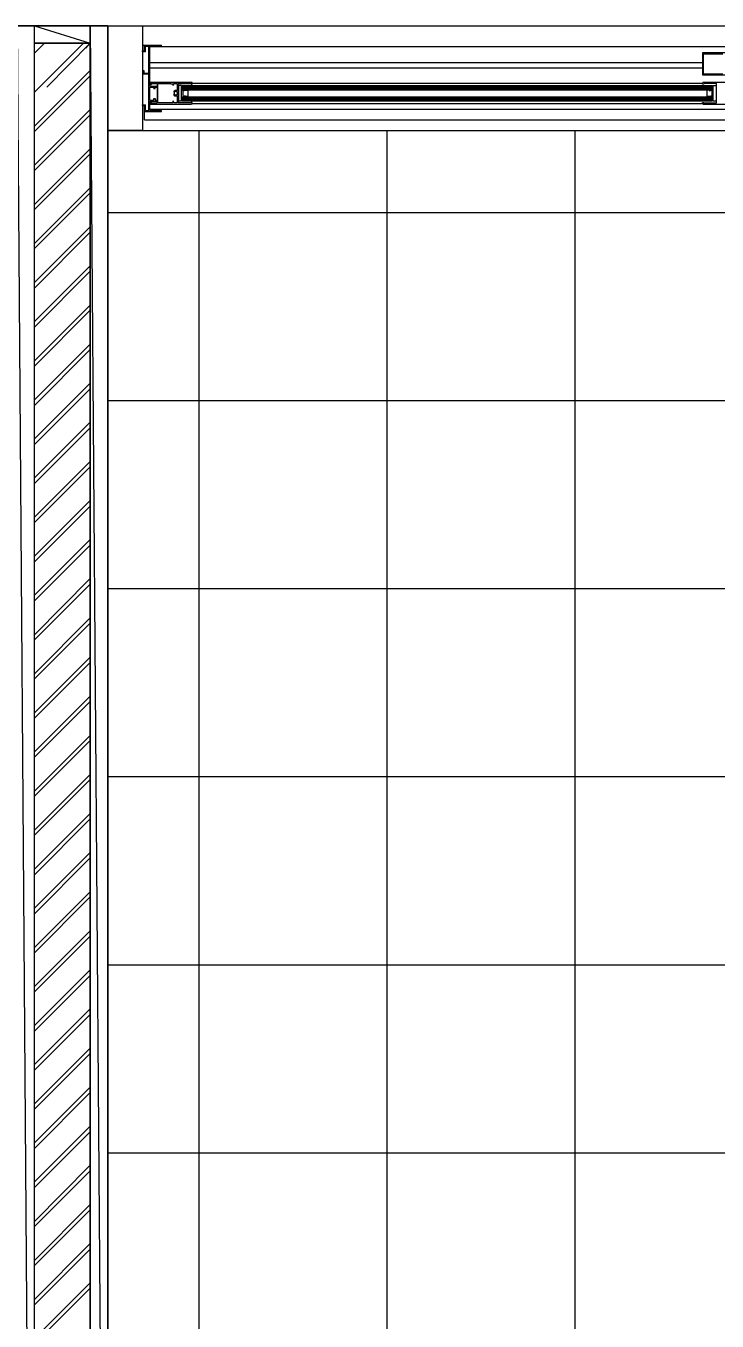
# Model space of a CAD drawing. Header units: millimetres. Extents: x 7649 to 34105, y 3983 to 25377.
# Drawn here: x 21166 to 22159, y 18928 to 20787 of the extents above; entities that cross this region are included whole.
import ezdxf

# ---------------------------------------------------------------- set-up
doc = ezdxf.new("R2010")
doc.units = ezdxf.units.MM

msp = doc.modelspace()

# ---------------------------------------------------------------- linework, layer by layer
at = {"layer": 'GEOMETRY', "color": 7}
for p, q in [((21153.79028, 20786.90139), (21178.66111, 17366.89722)), ((21153.79028, 20786.90139), (21178.66111, 17366.89722)), ((21178.66111, 20786.90139), (21153.79028, 20786.90139)), ((21178.66111, 17366.89722), (21178.66111, 20786.90139)), ((21178.66111, 20762.03056), (21178.66111, 20786.90139)), ((21178.66111, 20786.90139), (21258.56528, 20762.03056)), ((21178.66111, 20786.90139), (21258.56528, 20762.03056)), ((21258.56528, 20786.90139), (21178.66111, 20786.90139)), ((21258.56528, 20762.03056), (21258.56528, 20786.90139)), ((21258.56528, 17366.89722), (21258.56528, 20786.90139)), ((21258.56528, 20786.90139), (21283.96528, 17366.89722)), ((21258.56528, 20786.90139), (21283.96528, 17366.89722)), ((21283.96528, 20786.90139), (21258.56528, 20786.90139)), ((21283.96528, 17366.89722), (21283.96528, 20786.90139)), ((21333.70694, 20786.90139), (23003.22778, 20786.90139)), ((21258.56528, 20762.03056), (21178.66111, 20762.03056)), ((21178.66111, 20691.65139), (21249.04028, 20762.03056)), ((21178.66111, 20747.74306), (21192.94861, 20762.03056)), ((21196.12361, 20699.05972), (21258.56528, 20762.03056)), ((21252.21528, 20755.15139), (21258.56528, 20762.03056)), ((21333.70694, 20759.38472), (21336.35278, 20759.38472)), ((21333.70694, 20749.85972), (21333.70694, 20750.91806)), ((21333.70694, 20750.91806), (21336.35278, 20750.91806)), ((21337.94028, 20749.85972), (21333.70694, 20749.85972)), ((21336.35278, 20750.91806), (21336.35278, 20759.38472)), ((21336.35278, 20759.38472), (21361.22361, 20759.38472)), ((21337.94028, 20749.85972), (21337.94028, 20757.79722)), ((21337.94028, 20757.79722), (21342.70278, 20757.79722)), ((21342.70278, 20719.16806), (21342.70278, 20757.79722)), ((21344.29028, 20757.79722), (21361.22361, 20757.79722)), ((21344.29028, 20700.64722), (21344.29028, 20757.79722)), ((21344.29028, 20757.26806), (22992.64444, 20757.26806)), ((21361.22361, 20757.79722), (21361.22361, 20759.38472)), ((22197.30694, 20748.27222), (22138.04028, 20748.27222)), ((22138.04028, 20748.27222), (22138.04028, 20716.52222)), ((22139.09861, 20746.68472), (22139.09861, 20718.10972)), ((22139.09861, 20746.68472), (22167.14444, 20746.68472)), ((21344.29028, 20734.51389), (22138.04028, 20734.51389)), ((21344.29028, 20726.57639), (22138.04028, 20726.57639)), ((21178.66111, 20642.96806), (21258.56528, 20722.87222)), ((21178.66111, 20635.55972), (21258.56528, 20715.46389)), ((21334.23611, 20717.58056), (21334.23611, 20722.87222)), ((21334.23611, 20722.87222), (21335.82361, 20722.87222)), ((21342.70278, 20717.58056), (21334.23611, 20717.58056)), ((21335.82361, 20722.87222), (21335.82361, 20719.16806)), ((21335.82361, 20719.16806), (21342.70278, 20719.16806)), ((21342.70278, 20665.72222), (21342.70278, 20717.58056)), ((21345.34861, 20705.93889), (21345.34861, 20702.76389)), ((21345.34861, 20705.93889), (21404.08611, 20705.93889)), ((21404.4584, 20705.93164), (21404.35069, 20705.93889)), ((21404.56171, 20705.91054), (21404.4584, 20705.93164)), ((21404.65966, 20705.87651), (21404.56171, 20705.91054)), ((22138.04028, 20716.52222), (22197.30694, 20716.52222)), ((22139.15218, 20705.91054), (22139.05423, 20705.87651)), ((22139.09861, 20718.10972), (22167.14444, 20718.10972)), ((22139.09861, 20705.93889), (22197.83611, 20705.93889)), ((22139.25549, 20705.93164), (22139.15218, 20705.91054)), ((22139.36319, 20705.93889), (22139.25549, 20705.93164)), ((21344.29028, 20700.64722), (21354.34444, 20700.64722)), ((21344.29028, 20680.53889), (21344.29028, 20699.05972)), ((21344.29028, 20699.05972), (21350.11111, 20699.05972)), ((21345.34861, 20702.76389), (21346.40694, 20702.76389)), ((21346.40694, 20702.76389), (21346.40694, 20704.35139)), ((21346.40694, 20704.35139), (21354.87361, 20704.35139)), ((21350.11111, 20696.94306), (21350.11111, 20699.05972)), ((21350.11111, 20696.94306), (21351.69861, 20696.94306)), ((21351.69861, 20696.94306), (21351.69861, 20699.05972)), ((21351.69861, 20699.05972), (21354.34444, 20699.05972)), ((21354.34444, 20699.05972), (21354.34444, 20700.64722)), ((21354.87361, 20704.35139), (21354.87361, 20676.30556)), ((21355.93194, 20704.35139), (21374.45278, 20704.35139)), ((21355.93194, 20676.30556), (21355.93194, 20704.35139)), ((21374.45278, 20704.35139), (21374.45278, 20703.82222)), ((21374.45278, 20703.82222), (21377.09861, 20703.82222)), ((21377.09861, 20703.82222), (21377.09861, 20701.70556)), ((21377.09861, 20701.70556), (21377.62778, 20701.70556)), ((21377.62778, 20701.70556), (21379.21528, 20704.35139)), ((21378.78875, 20693.13358), (21378.49204, 20692.80095)), ((21378.49204, 20687.85599), (21378.68823, 20687.62794)), ((21378.69106, 20692.53363), (21378.68626, 20692.46051)), ((21378.68626, 20692.46051), (21378.68822, 20692.38711)), ((21378.68915, 20688.81038), (21378.68661, 20688.71201)), ((21378.68661, 20688.71201), (21378.69626, 20688.61378)), ((21378.68822, 20692.38711), (21378.697, 20692.31394)), ((21378.68823, 20687.62794), (21378.89953, 20687.41687)), ((21378.70378, 20688.90769), (21378.68915, 20688.81038)), ((21378.70258, 20692.606), (21378.69106, 20692.53363)), ((21378.69626, 20688.61378), (21378.71822, 20688.5169)), ((21378.697, 20692.31394), (21378.71266, 20692.24145)), ((21378.72075, 20692.67713), (21378.70258, 20692.606)), ((21378.7304, 20689.00274), (21378.70378, 20688.90769)), ((21378.71266, 20692.24145), (21378.73526, 20692.17015)), ((21378.71822, 20688.5169), (21378.75258, 20688.42259)), ((21378.74553, 20692.74655), (21378.72075, 20692.67713)), ((21378.7689, 20689.09431), (21378.7304, 20689.00274)), ((21378.73526, 20692.17015), (21378.76483, 20692.10051)), ((21378.77687, 20692.81376), (21378.74553, 20692.74655)), ((21378.75258, 20688.42259), (21378.79946, 20688.33205)), ((21378.76483, 20692.10051), (21378.80088, 20692.034)), ((21378.81917, 20689.18119), (21378.7689, 20689.09431)), ((21378.81469, 20692.87828), (21378.77687, 20692.81376)), ((21379.11535, 20693.42644), (21378.78875, 20693.13358)), ((21378.79946, 20688.33205), (21378.85896, 20688.24648)), ((21378.80088, 20692.034), (21378.84258, 20691.97191)), ((21378.85896, 20692.93963), (21378.81469, 20692.87828)), ((21378.88111, 20689.26218), (21378.81917, 20689.18119)), ((21378.84258, 20691.97191), (21378.88952, 20691.9145)), ((21378.95461, 20689.33608), (21378.88111, 20689.26218)), ((21378.88952, 20691.9145), (21378.94129, 20691.86204)), ((21378.89953, 20687.41687), (21379.12482, 20687.22333)), ((21378.94129, 20691.86204), (21378.99748, 20691.81478)), ((21379.03706, 20689.39983), (21378.95461, 20689.33608)), ((21378.99748, 20691.81478), (21379.05767, 20691.77298)), ((21379.12512, 20689.45123), (21379.03706, 20689.39983)), ((21379.05767, 20691.77298), (21379.12145, 20691.73691)), ((21379.46804, 20693.67859), (21379.11535, 20693.42644)), ((21379.12145, 20691.73691), (21379.18842, 20691.70681)), ((21379.21758, 20689.49031), (21379.12512, 20689.45123)), ((21379.18842, 20691.70681), (21379.25816, 20691.68295)), ((21379.21528, 20704.35139), (21383.44861, 20704.35139)), ((21379.31322, 20689.51714), (21379.21758, 20689.49031)), ((21379.25816, 20691.68295), (21379.33025, 20691.66559)), ((21379.41083, 20689.53175), (21379.31322, 20689.51714)), ((21379.33025, 20691.66559), (21379.40429, 20691.65498)), ((21379.40429, 20691.65498), (21379.47986, 20691.65139)), ((21379.50921, 20689.53418), (21379.41083, 20689.53175)), ((21379.84306, 20693.8891), (21379.46804, 20693.67859)), ((21379.47986, 20691.65139), (21379.53308, 20691.65317)), ((21379.60714, 20689.52448), (21379.50921, 20689.53418)), ((21379.53308, 20691.65317), (21379.58576, 20691.65848)), ((21379.58576, 20691.65848), (21379.63775, 20691.66725)), ((21379.70341, 20689.5027), (21379.60714, 20689.52448)), ((21379.63775, 20691.66725), (21379.68887, 20691.6794)), ((21379.68887, 20691.6794), (21379.73898, 20691.69487)), ((21379.7968, 20689.46888), (21379.70341, 20689.5027)), ((21379.73898, 20691.69487), (21379.7879, 20691.7136)), ((21379.7879, 20691.7136), (21379.83548, 20691.73551)), ((21379.88612, 20689.42307), (21379.7968, 20689.46888)), ((21379.83548, 20691.73551), (21379.88156, 20691.76054)), ((21380.23662, 20694.05703), (21379.84306, 20693.8891)), ((21379.88156, 20691.76054), (21379.92598, 20691.78862)), ((21379.97014, 20689.3653), (21379.88612, 20689.42307)), ((21379.92598, 20691.78862), (21379.96858, 20691.81968)), ((21379.96858, 20691.81968), (21380.00919, 20691.85365)), ((21380.04765, 20689.29563), (21379.97014, 20689.3653)), ((21380.00919, 20691.85365), (21380.04765, 20691.89048)), ((21380.39408, 20692.38392), (21380.17729, 20692.24057)), ((21380.17729, 20688.41638), (21380.39408, 20688.27302)), ((21380.64494, 20694.18145), (21380.23662, 20694.05703)), ((21380.27361, 20691.65139), (21380.27361, 20692.18056)), ((21380.62165, 20692.50121), (21380.39408, 20692.38392)), ((21380.39408, 20688.27302), (21380.62165, 20688.15574)), ((21380.85783, 20692.59243), (21380.62165, 20692.50121)), ((21380.62165, 20688.15574), (21380.85783, 20688.06451)), ((21381.06423, 20694.26143), (21380.64494, 20694.18145)), ((21381.10047, 20692.65759), (21380.85783, 20692.59243)), ((21380.85783, 20688.06451), (21381.10047, 20687.99935)), ((21381.49072, 20694.29603), (21381.06423, 20694.26143)), ((21381.34742, 20692.69669), (21381.10047, 20692.65759)), ((21381.10047, 20687.99935), (21381.34742, 20687.96025)), ((21381.59653, 20692.70972), (21381.34742, 20692.69669)), ((21381.34742, 20687.96025), (21381.59653, 20687.94722)), ((21381.92062, 20694.28432), (21381.49072, 20694.29603)), ((21381.84563, 20692.69669), (21381.59653, 20692.70972)), ((21381.59653, 20687.94722), (21381.84563, 20687.96025)), ((21382.09258, 20692.65759), (21381.84563, 20692.69669)), ((21381.84563, 20687.96025), (21382.09258, 20687.99935)), ((21382.35016, 20694.22536), (21381.92062, 20694.28432)), ((21382.33523, 20692.59243), (21382.09258, 20692.65759)), ((21382.09258, 20687.99935), (21382.33523, 20688.06451)), ((21382.57141, 20692.50121), (21382.33523, 20692.59243)), ((21382.33523, 20688.06451), (21382.57141, 20688.15574)), ((21382.77554, 20694.11822), (21382.35016, 20694.22536)), ((21382.79897, 20692.38392), (21382.57141, 20692.50121)), ((21382.57141, 20688.15574), (21382.79897, 20688.27302)), ((21383.19299, 20693.96196), (21382.77554, 20694.11822)), ((21383.01577, 20692.24057), (21382.79897, 20692.38392)), ((21382.79897, 20688.27302), (21383.01577, 20688.41638)), ((21382.91944, 20692.18056), (21382.91944, 20691.65139)), ((21382.91944, 20691.65139), (21383.44861, 20691.65139)), ((21382.91944, 20689.00556), (21383.44861, 20689.00556)), ((21383.44861, 20704.35139), (21383.44861, 20694.29722)), ((21383.65198, 20691.53092), (21383.50862, 20691.74771)), ((21383.50862, 20688.90923), (21383.65198, 20689.12603)), ((21383.76926, 20691.30335), (21383.65198, 20691.53092)), ((21383.65198, 20689.12603), (21383.76926, 20689.35359)), ((21383.86049, 20691.06717), (21383.76926, 20691.30335)), ((21383.76926, 20689.35359), (21383.86049, 20689.58977)), ((21383.92565, 20690.82453), (21383.86049, 20691.06717)), ((21383.86049, 20689.58977), (21383.92565, 20689.83242)), ((21383.96475, 20690.57758), (21383.92565, 20690.82453)), ((21383.92565, 20689.83242), (21383.96475, 20690.07937)), ((21383.97778, 20690.32847), (21383.96475, 20690.57758)), ((21383.96475, 20690.07937), (21383.97778, 20690.32847)), ((21385.03611, 20676.30556), (21385.03611, 20704.35139)), ((21385.03611, 20704.35139), (21403.55694, 20704.35139)), ((21389.79861, 20701.17639), (21385.56528, 20701.17639)), ((21385.56528, 20701.17639), (21385.56528, 20679.48056)), ((21389.79861, 20679.48056), (21389.79861, 20701.17639)), ((21390.85694, 20695.35556), (21390.85694, 20701.17639)), ((21390.85694, 20701.17639), (22152.32778, 20701.17639)), ((21390.85694, 20700.11806), (22152.32778, 20700.11806)), ((21390.85694, 20699.05972), (22152.32778, 20699.05972)), ((21390.85694, 20698.00139), (22152.32778, 20698.00139)), ((21390.85694, 20697.47222), (22152.32778, 20697.47222)), ((21390.85694, 20696.41389), (22152.32778, 20696.41389)), ((21390.85694, 20695.35556), (22152.32778, 20695.35556)), ((21391.91528, 20693.76806), (21395.61944, 20694.82639)), ((21391.91528, 20686.88889), (21391.91528, 20693.76806)), ((21395.61944, 20694.82639), (21398.79444, 20694.82639)), ((21398.79444, 20694.82639), (21398.79444, 20685.83056)), ((21403.55694, 20704.35139), (21403.55694, 20703.29306)), ((21403.55694, 20703.29306), (21405.14444, 20703.29306)), ((21404.75132, 20705.83052), (21404.65966, 20705.87651)), ((21404.83573, 20705.7735), (21404.75132, 20705.83052)), ((21404.91196, 20705.70641), (21404.83573, 20705.7735)), ((21404.97906, 20705.63018), (21404.91196, 20705.70641)), ((21405.03607, 20705.54576), (21404.97906, 20705.63018)), ((21405.08207, 20705.4541), (21405.03607, 20705.54576)), ((21405.11609, 20705.35615), (21405.08207, 20705.4541)), ((21405.1372, 20705.25285), (21405.11609, 20705.35615)), ((21405.14444, 20705.14514), (21405.1372, 20705.25285)), ((21405.14444, 20703.29306), (21405.14444, 20704.88056)), ((21405.14444, 20704.88056), (22138.04028, 20704.88056)), ((22138.04028, 20703.29306), (22138.04028, 20704.88056)), ((22139.62778, 20703.29306), (22138.04028, 20703.29306)), ((22138.57669, 20705.25285), (22138.56944, 20705.14514)), ((22138.5978, 20705.35615), (22138.57669, 20705.25285)), ((22138.63182, 20705.4541), (22138.5978, 20705.35615)), ((22138.67781, 20705.54576), (22138.63182, 20705.4541)), ((22138.73483, 20705.63018), (22138.67781, 20705.54576)), ((22138.80193, 20705.70641), (22138.73483, 20705.63018)), ((22138.87816, 20705.7735), (22138.80193, 20705.70641)), ((22138.96257, 20705.83052), (22138.87816, 20705.7735)), ((22139.05423, 20705.87651), (22138.96257, 20705.83052)), ((22158.14861, 20704.35139), (22139.62778, 20704.35139)), ((22139.62778, 20704.35139), (22139.62778, 20703.29306)), ((22147.56528, 20694.82639), (22144.39028, 20694.82639)), ((22144.39028, 20694.82639), (22144.39028, 20685.83056)), ((22147.56528, 20693.76806), (22151.79861, 20694.82639)), ((22151.79861, 20686.88889), (22151.79861, 20693.76806)), ((22152.32778, 20695.35556), (22152.32778, 20701.17639)), ((22153.38611, 20679.48056), (22153.38611, 20701.17639)), ((22153.38611, 20701.17639), (22157.61944, 20701.17639)), ((22157.61944, 20701.17639), (22157.61944, 20679.48056)), ((22158.14861, 20676.30556), (22158.14861, 20704.35139)), ((21333.70694, 20672.60139), (21333.70694, 20673.65972)), ((21333.70694, 20673.65972), (21337.94028, 20673.65972)), ((21333.70694, 20672.60139), (21336.35278, 20672.60139)), ((21336.35278, 20664.13472), (21336.35278, 20672.60139)), ((21337.94028, 20665.72222), (21337.94028, 20673.65972)), ((21344.29028, 20680.53889), (21350.11111, 20680.53889)), ((21344.29028, 20665.72222), (21344.29028, 20678.95139)), ((21344.29028, 20678.95139), (21354.34444, 20678.95139)), ((21346.40694, 20677.89306), (21345.34861, 20677.89306)), ((21345.34861, 20677.89306), (21345.34861, 20674.71806)), ((21345.34861, 20674.71806), (21404.08611, 20674.71806)), ((21346.40694, 20676.30556), (21346.40694, 20677.89306)), ((21346.40694, 20676.30556), (21354.87361, 20676.30556)), ((21350.11111, 20680.53889), (21350.11111, 20682.65556)), ((21350.11111, 20682.65556), (21351.69861, 20682.65556)), ((21351.69861, 20682.65556), (21351.69861, 20680.53889)), ((21351.69861, 20680.53889), (21354.34444, 20680.53889)), ((21354.34444, 20680.53889), (21354.34444, 20678.95139)), ((21374.45278, 20676.30556), (21355.93194, 20676.30556)), ((21377.09861, 20676.30556), (21374.45278, 20676.30556)), ((21377.62778, 20678.95139), (21377.09861, 20678.95139)), ((21377.09861, 20678.95139), (21377.09861, 20676.30556)), ((21379.21528, 20676.30556), (21377.62778, 20678.95139)), ((21379.12482, 20687.22333), (21379.36298, 20687.04786)), ((21383.44861, 20676.30556), (21379.21528, 20676.30556)), ((21379.36298, 20687.04786), (21379.61288, 20686.89101)), ((21379.61288, 20686.89101), (21379.8734, 20686.75331)), ((21379.8734, 20686.75331), (21380.14342, 20686.6353)), ((21380.14342, 20686.6353), (21380.4218, 20686.53754)), ((21380.4218, 20686.53754), (21380.70743, 20686.46056)), ((21380.70743, 20686.46056), (21380.99917, 20686.4049)), ((21380.99917, 20686.4049), (21381.29592, 20686.37111)), ((21381.29592, 20686.37111), (21381.59653, 20686.35972)), ((21381.59653, 20686.35972), (21381.73379, 20686.3621)), ((21381.73379, 20686.3621), (21381.87068, 20686.3692)), ((21381.87068, 20686.3692), (21382.00709, 20686.38101)), ((21382.00709, 20686.38101), (21382.14288, 20686.39751)), ((21382.14288, 20686.39751), (21382.27795, 20686.41866)), ((21382.27795, 20686.41866), (21382.41217, 20686.44444)), ((21382.41217, 20686.44444), (21382.54543, 20686.47483)), ((21382.54543, 20686.47483), (21382.67759, 20686.5098)), ((21382.67759, 20686.5098), (21382.80855, 20686.54932)), ((21382.80855, 20686.54932), (21382.93818, 20686.59338)), ((21382.93818, 20686.59338), (21383.06637, 20686.64194)), ((21383.06637, 20686.64194), (21383.19299, 20686.69498)), ((21383.44861, 20686.35972), (21383.44861, 20676.30556)), ((21403.55694, 20676.30556), (21385.03611, 20676.30556)), ((21385.56528, 20679.48056), (21389.79861, 20679.48056)), ((21390.85694, 20679.48056), (21390.85694, 20685.30139)), ((21390.85694, 20685.30139), (22152.32778, 20685.30139)), ((21390.85694, 20684.24306), (22152.32778, 20684.24306)), ((21390.85694, 20683.18472), (22152.32778, 20683.18472)), ((21390.85694, 20682.12639), (22152.32778, 20682.12639)), ((21390.85694, 20681.06806), (22152.32778, 20681.06806)), ((21390.85694, 20680.00972), (22152.32778, 20680.00972)), ((21390.85694, 20679.48056), (22152.32778, 20679.48056)), ((21391.91528, 20685.83056), (21395.61944, 20686.88889)), ((21395.61944, 20685.83056), (21398.79444, 20685.83056)), ((21405.14444, 20676.83472), (21403.55694, 20676.83472)), ((21403.55694, 20676.83472), (21403.55694, 20676.30556)), ((21404.35069, 20674.71806), (21404.4584, 20674.7253)), ((21404.4584, 20674.7253), (21404.56171, 20674.74641)), ((21404.56171, 20674.74641), (21404.65966, 20674.78043)), ((21404.65966, 20674.78043), (21404.75132, 20674.82643)), ((21404.75132, 20674.82643), (21404.83573, 20674.88344)), ((21404.83573, 20674.88344), (21404.91196, 20674.95054)), ((21404.91196, 20674.95054), (21404.97906, 20675.02677)), ((21404.97906, 20675.02677), (21405.03607, 20675.11118)), ((21405.03607, 20675.11118), (21405.08207, 20675.20284)), ((21405.08207, 20675.20284), (21405.11609, 20675.30079)), ((21405.11609, 20675.30079), (21405.1372, 20675.4041)), ((21405.1372, 20675.4041), (21405.14444, 20675.51181)), ((21405.14444, 20675.24722), (21405.14444, 20676.83472)), ((21405.14444, 20675.77639), (22138.04028, 20675.77639)), ((22138.04028, 20675.24722), (22138.04028, 20676.83472)), ((22138.04028, 20676.83472), (22139.62778, 20676.83472)), ((22138.56944, 20675.51181), (22138.57669, 20675.4041)), ((22138.57669, 20675.4041), (22138.5978, 20675.30079)), ((22138.5978, 20675.30079), (22138.63182, 20675.20284)), ((22138.63182, 20675.20284), (22138.67781, 20675.11118)), ((22138.67781, 20675.11118), (22138.73483, 20675.02677)), ((22138.73483, 20675.02677), (22138.80193, 20674.95054)), ((22138.80193, 20674.95054), (22138.87816, 20674.88344)), ((22138.87816, 20674.88344), (22138.96257, 20674.82643)), ((22138.96257, 20674.82643), (22139.05423, 20674.78043)), ((22139.05423, 20674.78043), (22139.15218, 20674.74641)), ((22139.09861, 20674.71806), (22197.83611, 20674.71806)), ((22139.15218, 20674.74641), (22139.25549, 20674.7253)), ((22139.25549, 20674.7253), (22139.36319, 20674.71806)), ((22139.62778, 20676.83472), (22139.62778, 20676.30556)), ((22139.62778, 20676.30556), (22158.14861, 20676.30556)), ((22144.39028, 20685.83056), (22147.56528, 20685.83056)), ((22147.56528, 20685.83056), (22151.79861, 20686.88889)), ((22152.32778, 20679.48056), (22152.32778, 20685.30139)), ((22153.38611, 20679.48056), (22157.61944, 20679.48056)), ((21178.66111, 20586.87639), (21258.56528, 20666.78056)), ((21178.66111, 20579.46806), (21258.56528, 20659.37222)), ((21336.35278, 20664.13472), (21361.22361, 20664.13472)), ((21336.35278, 20651.96389), (21336.35278, 20664.13472)), ((21336.35278, 20651.96389), (23000.58194, 20651.96389)), ((21337.94028, 20665.72222), (21342.70278, 20665.72222)), ((21344.29028, 20667.30972), (22992.64444, 20667.30972)), ((21344.29028, 20665.72222), (21361.22361, 20665.72222)), ((21361.22361, 20664.13472), (21361.22361, 20665.72222)), ((21333.70694, 20636.61806), (23003.22778, 20636.61806)), ((21415.19861, 18056.93056), (21415.19861, 20636.61806)), ((21685.07361, 18056.93056), (21685.07361, 20636.61806)), ((21954.94861, 18056.93056), (21954.94861, 20636.61806)), ((21178.66111, 20530.78472), (21258.56528, 20610.68889)), ((21178.66111, 20523.37639), (21258.56528, 20603.28056)), ((21178.66111, 20474.69306), (21258.56528, 20554.59722)), ((21178.66111, 20467.28472), (21258.56528, 20547.18889)), ((21283.96528, 20519.14306), (23563.61528, 20519.14306)), ((21178.66111, 20418.60139), (21258.56528, 20498.50556)), ((21178.66111, 20410.66389), (21258.56528, 20491.09722)), ((21178.66111, 20362.50972), (21258.56528, 20442.41389)), ((21178.66111, 20354.57222), (21258.56528, 20435.00556)), ((21178.66111, 20306.41806), (21258.56528, 20386.32222)), ((21178.66111, 20298.48056), (21258.56528, 20378.91389)), ((21178.66111, 20250.32639), (21258.56528, 20330.23056)), ((21178.66111, 20242.38889), (21258.56528, 20322.29306)), ((21178.66111, 20194.23472), (21258.56528, 20274.13889)), ((21178.66111, 20186.29722), (21258.56528, 20266.20139)), ((21283.96528, 20249.26806), (23563.61528, 20249.26806)), ((21178.66111, 20138.14306), (21258.56528, 20218.04722)), ((21178.66111, 20130.20556), (21258.56528, 20210.10972)), ((21178.66111, 20082.05139), (21258.56528, 20161.95556)), ((21178.66111, 20074.11389), (21258.56528, 20154.01806)), ((21178.66111, 20025.95972), (21258.56528, 20105.86389)), ((21178.66111, 20018.02222), (21258.56528, 20097.92639)), ((21178.66111, 19969.86806), (21258.56528, 20049.77222)), ((21178.66111, 19961.93056), (21258.56528, 20041.83472)), ((21178.66111, 19913.24722), (21258.56528, 19993.68056)), ((21178.66111, 19905.83889), (21258.56528, 19985.74306)), ((21283.96528, 19979.39306), (23563.61528, 19979.39306)), ((21178.66111, 19857.15556), (21258.56528, 19937.58889)), ((21178.66111, 19849.74722), (21258.56528, 19929.65139)), ((21178.66111, 19801.06389), (21258.56528, 19880.96806)), ((21178.66111, 19793.65556), (21258.56528, 19873.55972)), ((21178.66111, 19744.97222), (21258.56528, 19824.87639)), ((21178.66111, 19737.56389), (21258.56528, 19817.46806)), ((21178.66111, 19688.88056), (21258.56528, 19768.78472)), ((21178.66111, 19681.47222), (21258.56528, 19761.37639)), ((21178.66111, 19632.78889), (21258.56528, 19712.69306)), ((21178.66111, 19625.38056), (21258.56528, 19705.28472)), ((21283.96528, 19709.51806), (23563.61528, 19709.51806)), ((21178.66111, 19576.69722), (21258.56528, 19656.60139)), ((21178.66111, 19568.75972), (21258.56528, 19649.19306)), ((21178.66111, 19520.60556), (21258.56528, 19600.50972)), ((21178.66111, 19512.66806), (21258.56528, 19593.10139)), ((21178.66111, 19464.51389), (21258.56528, 19544.41806)), ((21178.66111, 19456.57639), (21258.56528, 19537.00972)), ((21178.66111, 19408.42222), (21258.56528, 19488.32639)), ((21178.66111, 19400.48472), (21258.56528, 19480.38889)), ((21178.66111, 19352.33056), (21258.56528, 19432.23472)), ((21178.66111, 19344.39306), (21258.56528, 19424.29722)), ((21283.96528, 19439.64306), (23563.61528, 19439.64306)), ((21178.66111, 19296.23889), (21258.56528, 19376.14306)), ((21178.66111, 19288.30139), (21258.56528, 19368.20556)), ((21178.66111, 19240.14722), (21258.56528, 19320.05139)), ((21178.66111, 19232.20972), (21258.56528, 19312.11389)), ((21178.66111, 19184.05556), (21258.56528, 19263.95972)), ((21178.66111, 19176.11806), (21258.56528, 19256.02222)), ((21178.66111, 19127.96389), (21258.56528, 19207.86806)), ((21178.66111, 19120.02639), (21258.56528, 19199.93056)), ((21283.96528, 19169.76806), (23563.61528, 19169.76806)), ((21178.66111, 19071.34306), (21258.56528, 19151.77639)), ((21178.66111, 19063.93472), (21258.56528, 19143.83889)), ((21178.66111, 19015.25139), (21258.56528, 19095.68472)), ((21178.66111, 19007.84306), (21258.56528, 19087.74722)), ((21178.66111, 18959.15972), (21258.56528, 19039.59306)), ((21178.66111, 18951.75139), (21258.56528, 19031.65556)), ((21178.66111, 18903.06806), (21258.56528, 18982.97222)), ((21178.66111, 18895.65972), (21258.56528, 18975.56389))]:
    msp.add_line(p, q, dxfattribs=at)
at = {"layer": 'RECTANGLES', "color": 7}
for p, q in [((21153.79028, 20786.90139), (21283.96528, 20786.90139)), ((21283.96528, 20786.90139), (21283.96528, 17366.89722)), ((21283.96528, 20786.90139), (21333.70694, 20786.90139)), ((21283.96528, 20636.61806), (21283.96528, 20786.90139)), ((21333.70694, 20786.90139), (21333.70694, 20636.61806)), ((21178.66111, 20762.03056), (21258.56528, 20762.03056)), ((21178.66111, 17391.76806), (21178.66111, 20762.03056)), ((21258.56528, 20762.03056), (21258.56528, 17391.76806)), ((21283.96528, 20636.61806), (23563.61528, 20636.61806)), ((21283.96528, 18056.93056), (21283.96528, 20636.61806)), ((21333.70694, 20636.61806), (21283.96528, 20636.61806))]:
    msp.add_line(p, q, dxfattribs=at)

doc.saveas('drawing.dxf')
